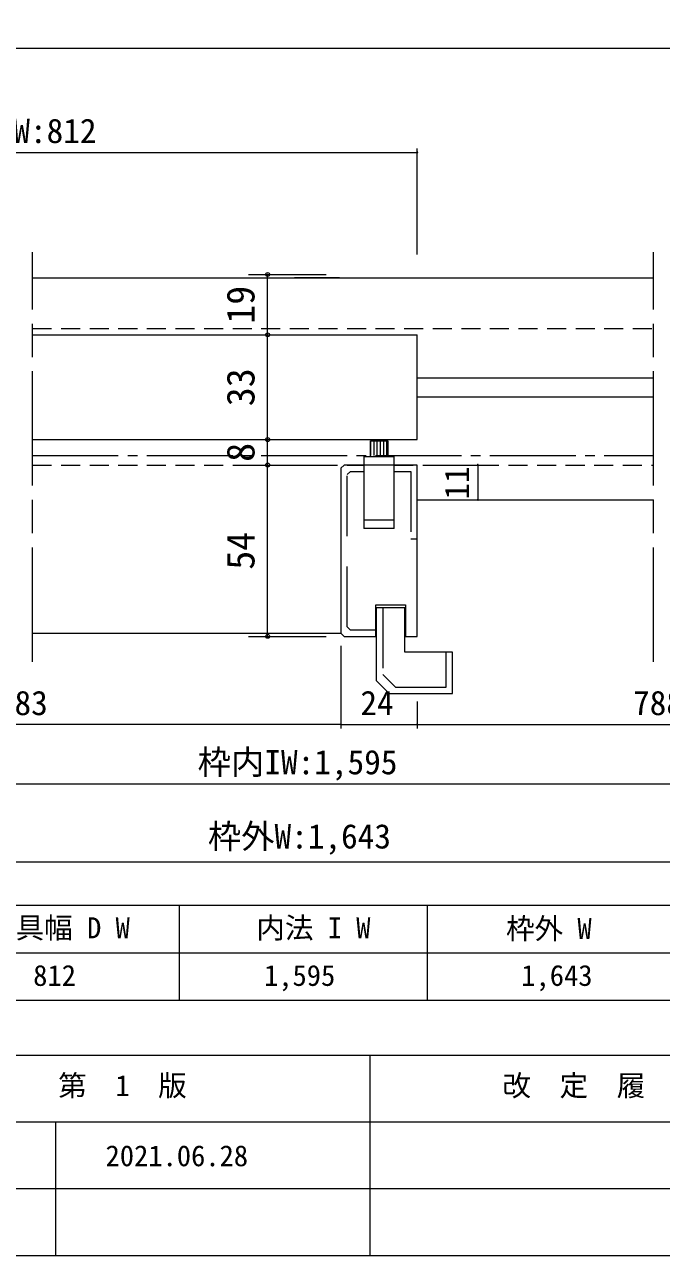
# Model space of a CAD drawing. Units: millimetres on the paper, enlarged 10 times, with parts at other scales. Extents: x -2000 to 2000, y -1385 to 1385.
# Drawn here: x -1082 to -414, y -1385 to -92 of the extents above; entities that cross this region are included whole.
import ezdxf
from ezdxf.enums import TextEntityAlignment as Align

# ---------------------------------------------------------------- set-up
doc = ezdxf.new("R2010")
doc.units = ezdxf.units.MM
doc.header["$LTSCALE"] = 10
doc.header["$PDMODE"] = 32
doc.header["$PDSIZE"] = 4
for name, pattern in [('CHAIN', [18.5, 12, -1.5, 3.5, -1.5]), ('CHAIN2', [12, 9, -1, 1, -1]), ('USER2', [9.525, 6.35, -3.175]), ('USER9', [3, 2, -1])]:
    doc.linetypes.add(name, pattern=pattern)
for name, color, linetype, lineweight in [('1-0_H-SYM', 7, 'Continuous', 20), ('1-1_0', 7, 'Continuous', 20), ('2-0_18', 7, 'Continuous', 18)]:
    doc.layers.add(name, color=color, linetype=linetype, lineweight=lineweight)
doc.styles.add('ＭＳ ゴシック', font='')
doc.styles.get('ＭＳ ゴシック').set_extended_font_data('MS Gothic')

msp = doc.modelspace()

# ---------------------------------------------------------------- linework, layer by layer
at = {"layer": '1-0_H-SYM'}
msp.add_line((60.13, -1315.04), (-1189.87, -1315.04), dxfattribs=at)
at = {"layer": '1-1_0'}
for p, q in [((380, -117.5), (-1950, -117.5)), ((380, -117.5), (-1950, -117.5)), ((380, -117.5), (-1950, -117.5)), ((380, -117.5), (-1950, -117.5)), ((380, -1017.5), (-1950, -1017.5)), ((380, -1017.5), (-1950, -1017.5)), ((-920, -1017.5), (-920, -1117.5)), ((-660, -1017.5), (-660, -1117.5)), ((380, -1067.5), (-1950, -1067.5)), ((380, -1117.5), (-1950, -1117.5)), ((2000, -1175), (-2000, -1175)), ((-720, -1175), (-720, -1385)), ((2000, -1245), (-1190, -1245)), ((-1050, -1245), (-1050, -1385))]:
    msp.add_line(p, q, dxfattribs=at)
msp.add_lwpolyline([(-2000, -1385), (2000, -1385), (2000, 1385), (-2000, 1385)], close=True, dxfattribs=at)
msp.add_lwpolyline([(380, -1017.5), (-1950, -1017.5), (-1950, -1117.5)], dxfattribs=at)
at = {"layer": '2-0_18', "color": 4, "lineweight": 9}
for p, q in [((-1426.63, -226.63), (-670.32, -226.63)), ((-670.32, -333.81), (-670.32, -222.46)), ((-847.24, -354.99), (-765.85, -354.99)), ((-827.24, -418.33), (-827.24, -354.99)), ((-751.85, -358.33), (-799.06, -358.33)), ((-847.24, -418.33), (-765.85, -418.33)), ((-827.24, -528.33), (-827.24, -418.33)), ((-847.24, -528.33), (-765.85, -528.33)), ((-827.24, -554.99), (-827.24, -528.33)), ((-847.24, -554.99), (-765.85, -554.99)), ((-827.24, -734.99), (-827.24, -554.99)), ((-606.71, -554.99), (-606.71, -591.66)), ((-847.24, -734.99), (-765.85, -734.99)), ((-750.32, -744.99), (-750.32, -831.6)), ((-750.32, -744.99), (-750.32, -831.6)), ((-670.32, -803.3), (-670.32, -831.6)), ((-670.32, -803.3), (-670.32, -831.6)), ((-750.32, -827.43), (-1409.96, -827.43)), ((-750.32, -827.43), (-670.32, -827.43)), ((-670.32, -827.43), (-156.72, -827.43)), ((-1409.96, -889.79), (-156.72, -889.79)), ((-1489.96, -971.8), (-76.72, -971.8))]:
    msp.add_line(p, q, dxfattribs=at)
at = {"layer": '2-0_18', "linetype": 'CHAIN', "lineweight": 20}
for p, q in [((-1073.96, -761.57), (-1073.96, -331.46)), ((-422.37, -761.57), (-422.37, -331.46))]:
    msp.add_line(p, q, dxfattribs=at)
at = {"layer": '2-0_18', "lineweight": 20}
for p, q in [((-1073.96, -358.33), (-422.37, -358.33)), ((-1073.96, -418.33), (-670.32, -418.33)), ((-670.32, -463.33), (-422.37, -463.33)), ((-670.32, -483.33), (-422.37, -483.33)), ((-718.81, -545), (-718.81, -529.42)), ((-715.48, -545), (-715.48, -529.42)), ((-712.15, -545), (-712.15, -529.42)), ((-708.81, -545), (-708.81, -529.42)), ((-705.48, -545), (-705.48, -529.42)), ((-702.15, -545), (-702.15, -529.42)), ((-746.99, -554.99), (-750.32, -558.33)), ((-726.15, -554.99), (-746.99, -554.99)), ((-726.15, -554.99), (-741.99, -554.99)), ((-726.15, -554.99), (-741.99, -554.99)), ((-726.15, -546.22), (-726.15, -612.89)), ((-726.15, -546.22), (-694.49, -546.22)), ((-670.32, -554.99), (-726.15, -554.99)), ((-726.15, -554.99), (-726.15, -621.66)), ((-694.49, -612.89), (-694.49, -546.22)), ((-694.49, -621.66), (-694.49, -554.99)), ((-670.32, -554.99), (-694.49, -554.99)), ((-662.91, -554.99), (-599.3, -554.99)), ((-750.32, -558.33), (-750.32, -731.66)), ((-670.32, -591.66), (-422.37, -591.66)), ((-694.49, -612.89), (-726.15, -612.89)), ((-694.49, -621.66), (-726.15, -621.66)), ((-713.65, -734.99), (-713.65, -701.66)), ((-683.15, -704.99), (-713.15, -704.99)), ((-713.15, -781.69), (-713.15, -704.99)), ((-683.15, -751.66), (-683.15, -704.99)), ((-1073.96, -731.66), (-750.32, -731.66)), ((-746.99, -734.99), (-750.32, -731.66)), ((-746.99, -734.99), (-713.65, -734.99)), ((-699.85, -794.99), (-713.15, -781.69)), ((-699.85, -794.99), (-633.15, -794.99))]:
    msp.add_line(p, q, dxfattribs=at)
at = {"layer": '2-0_18', "linetype": 'USER9'}
for p, q in [((-1073.96, -411.66), (-422.37, -411.66)), ((-1073.96, -554.99), (-726.15, -554.99)), ((-694.49, -554.99), (-422.37, -554.99))]:
    msp.add_line(p, q, dxfattribs=at)
at = {"layer": '2-0_18', "color": 4, "linetype": 'CHAIN2', "lineweight": 9}
msp.add_line((-1073.96, -545), (-422.37, -545), dxfattribs=at)
at = {"layer": '2-0_18', "linetype": 'USER2', "lineweight": 20}
for p, q in [((-740.32, -561.66), (-743.65, -564.99)), ((-743.65, -724.99), (-743.65, -564.99)), ((-740.32, -561.66), (-726.15, -561.66)), ((-694.49, -561.66), (-676.99, -561.66)), ((-706.49, -704.99), (-706.49, -775.03)), ((-740.32, -728.33), (-743.65, -724.99)), ((-713.65, -728.33), (-740.32, -728.33)), ((-693.19, -788.33), (-706.49, -775.03))]:
    msp.add_line(p, q, dxfattribs=at)
at = {"layer": '2-0_18', "lineweight": 20}
for points in [[(-1073.96, -528.33), (-670.32, -528.33), (-670.32, -418.33)], [(-719.38, -546.22), (-719.38, -529.42), (-701.27, -529.42), (-701.27, -546.22)], [(-682.65, -734.99), (-670.32, -734.99), (-670.32, -554.99)], [(-682.65, -734.99), (-670.32, -734.99), (-670.32, -554.99)], [(-713.65, -701.66), (-682.65, -701.66), (-682.65, -734.99)], [(-633.15, -794.99), (-633.15, -751.66), (-683.15, -751.66)]]:
    msp.add_lwpolyline(points, dxfattribs=at)
at = {"layer": '2-0_18', "linetype": 'USER2', "lineweight": 20}
for points in [[(-676.99, -561.66), (-676.99, -632.6), (-670.32, -632.6)], [(-693.19, -788.33), (-639.82, -788.33), (-639.82, -751.66)]]:
    msp.add_lwpolyline(points, dxfattribs=at)
at = {"layer": '2-0_18', "color": 4, "lineweight": 9}
for centre, start, end in [((-670.32, -226.63), 0, 180), ((-670.32, -226.63), 180, 0), ((-606.69, -554.99), 90, 270), ((-606.69, -554.99), 90, 270), ((-606.69, -554.99), 270, 90), ((-606.69, -554.99), 270, 90), ((-606.69, -591.66), 90, 270), ((-606.69, -591.66), 90, 270), ((-606.69, -591.66), 270, 90), ((-606.69, -591.66), 270, 90), ((-750.32, -827.43), 0, 180), ((-750.32, -827.43), 0, 180), ((-670.32, -827.43), 0, 180), ((-670.32, -827.43), 0, 180), ((-750.32, -827.43), 180, 0), ((-750.32, -827.43), 180, 0), ((-670.32, -827.43), 180, 0), ((-670.32, -827.43), 180, 0)]:
    msp.add_arc(centre, 0.521, start, end, dxfattribs=at)
at = {"layer": '2-0_18', "color": 4}
for p in [(-827.24, -354.99), (-827.24, -418.33), (-827.24, -528.33), (-827.24, -554.99), (-827.24, -734.99)]:
    msp.add_point(p, dxfattribs=at)

# ---------------------------------------------------------------- texts
at = {"layer": '1-0_H-SYM', "style": 'ＭＳ ゴシック'}
for s, p in [('第\u30001\u3000版', (-1047.1, -1224.26)), ('改\u3000定\u3000履\u3000歴 / History', (-580.89, -1224.26)), ('2021.06.28', (-997.37, -1297.97))]:
    msp.add_text(s, height=21.99, dxfattribs=at).set_placement(p, align=Align.BOTTOM_LEFT)
at = {"layer": '1-1_0', "style": 'ＭＳ ゴシック'}
for s, p in [('建具幅 D W', (-1121.7, -1058.59)), ('内法 I W', (-839.13, -1058.59)), ('枠外 W', (-577.08, -1059.37)), ('812', (-1073.31, -1108.59)), ('1,595', (-831.08, -1108.59)), ('1,643', (-561.08, -1108.59))]:
    msp.add_text(s, height=21.99, dxfattribs=at).set_placement(p, align=Align.BOTTOM_LEFT)
at = {"layer": '2-0_18', "style": 'ＭＳ ゴシック'}
for s, p in [('DW:812', (-1111.58, -224.55)), ('783', (-1110.36, -825.35)), ('24', (-729.88, -825.35)), ('788', (-443.74, -825.35)), ('枠内IW:1,595', (-900.67, -887.49)), ('枠外W:1,643', (-890, -965.41))]:
    msp.add_text(s, height=25.66, dxfattribs=at).set_placement(p, align=Align.BOTTOM_LEFT)
for s, height, p in [('19', 29.33, (-832.24, -406.66)), ('33', 29.33, (-832.24, -493.33)), ('8', 29.33, (-832.24, -551.66)), ('11', 25.66, (-608.07, -591.34)), ('54', 29.33, (-832.24, -664.99))]:
    msp.add_text(s, height=height, rotation=90, dxfattribs=at).set_placement(p, align=Align.BOTTOM_LEFT)

doc.saveas('drawing.dxf')
